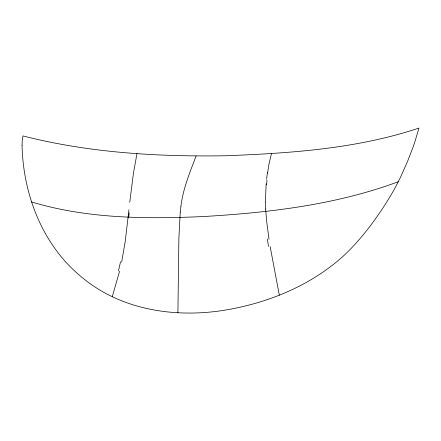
<?xml version="1.0" encoding="UTF-8"?>
<svg xmlns="http://www.w3.org/2000/svg" width="441" height="441" viewBox="0 0 441 441"><rect width="100%" height="100%" fill="white"/><g stroke="black" fill="none" stroke-linecap="round" stroke-linejoin="round"><path stroke-width="0.66" d="M177.905 312.73L178.886 238.272L180.242 212.093M266.155 183.864L265.388 201.906M128.948 209.723L125.244 241.227L121.683 261.993M266.596 179.283L267.428 172.525M129.748 202.303L133.441 173.263L136.969 153.6M180.931 206.201C183.026 188.693 189.928 172.332 196.096 155.976M268.387 166.626L271.469 153.639M119.577 271.209L112.284 296.606M398.256 181.758C335.866 204.872 268.977 212.733 202.91 216.564C145.574 219.078 87.064 218.697 31.631 201.967M279.329 295.145L270.157 246.629M269.016 239.287L266.695 221.608L265.625 208.99M180.275 212.154A48.052 10.325 -89.1 0 1 180.959 206.272M120.525 261.739A243.746 231.608 -84.6 0 1 118.436 270.912M128.656 217.926A63.995 1.02 -84.3 0 1 129.196 212.799M267.604 173.054A118.905 27.276 83.2 0 1 268.541 167.139M266.573 184.785A166.207 43.576 81 0 1 266.998 180.209M265.796 209.166A65.941 19.211 79.5 0 1 265.548 202.121M268.525 246.442A282.339 121.942 77.1 0 1 267.378 239.005M22.05 145.486C23.037 187.05 36.912 229.298 64.64 260.769A183.936 164.03 -27 0 0 81.028 276.573C122.383 311.776 180.518 319.047 232.429 308.794C273.018 300.966 312.807 283.789 343.622 255.786A167.602 149.466 -27 0 0 347.927 251.673C364.255 235.395 377.882 216.581 389.866 196.945A248.917 221.983 -27 0 0 400.996 176.185L407.66 161.136L412.892 147.586A252.858 225.5 -27 0 0 415.301 140.464L418.95 128.077C356.874 148.782 290.768 153.225 225.831 155.756C157.85 156.869 89.088 152.812 22.993 135.938L22.386 139.466A34.922 31.14 -27 0 0 22.215 141.175L22.05 145.486"/></g></svg>
